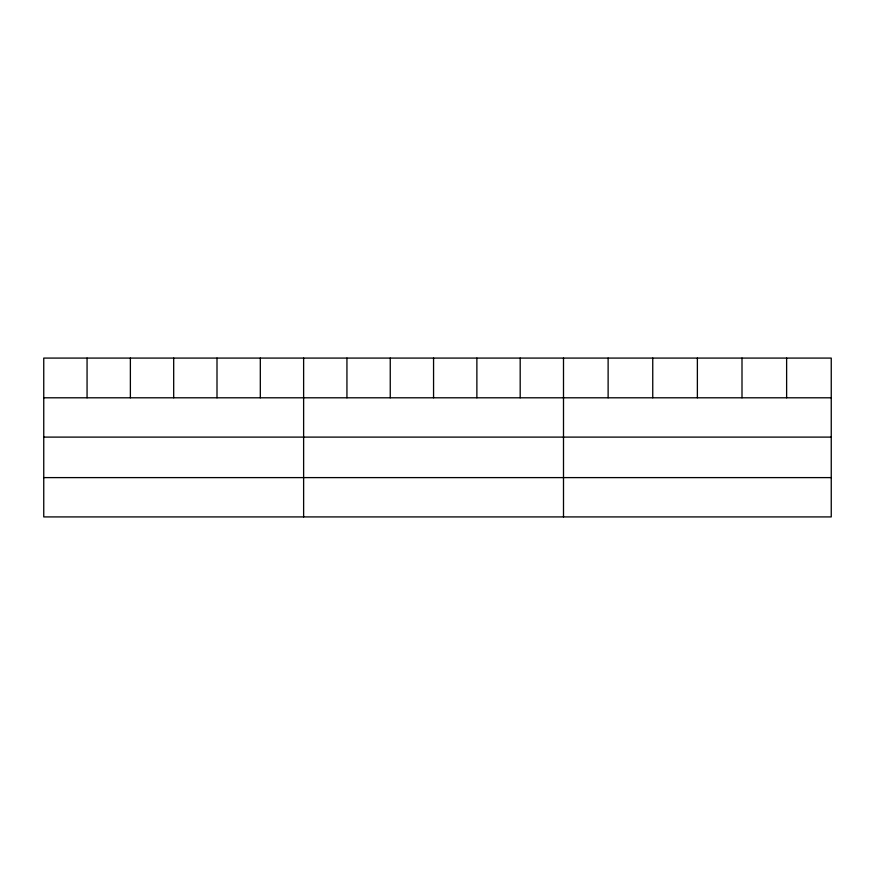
<?xml version="1.0" encoding="UTF-8"?>
<svg xmlns="http://www.w3.org/2000/svg" width="875" height="875" viewBox="0 0 875 875"><rect width="100%" height="100%" fill="white"/><g stroke="black" fill="none" stroke-linecap="round" stroke-linejoin="round"><path stroke-width="1.31" d="M831.25 437.106L831.25 358.083L43.75 358.083L43.75 516.917L831.25 516.917L831.25 437.106L43.75 437.106M43.75 397.797L831.25 397.797M43.75 477.608L831.25 477.608M786.625 358.083L786.625 397.797M742 358.083L742 397.797M697.375 358.083L697.375 397.797M652.75 358.083L652.75 397.797M608.125 358.083L608.125 397.797M563.5 358.083L563.5 516.917M520.188 358.083L520.188 397.797M476.875 358.083L476.875 397.797M433.562 358.083L433.562 397.797M390.25 358.083L390.25 397.797M346.938 358.083L346.938 397.797M303.625 358.083L303.625 516.917M260.312 358.083L260.312 397.797M217 358.083L217 397.797M173.688 358.083L173.688 397.797M130.375 358.083L130.375 397.797M87.062 358.083L87.062 397.797"/></g></svg>
